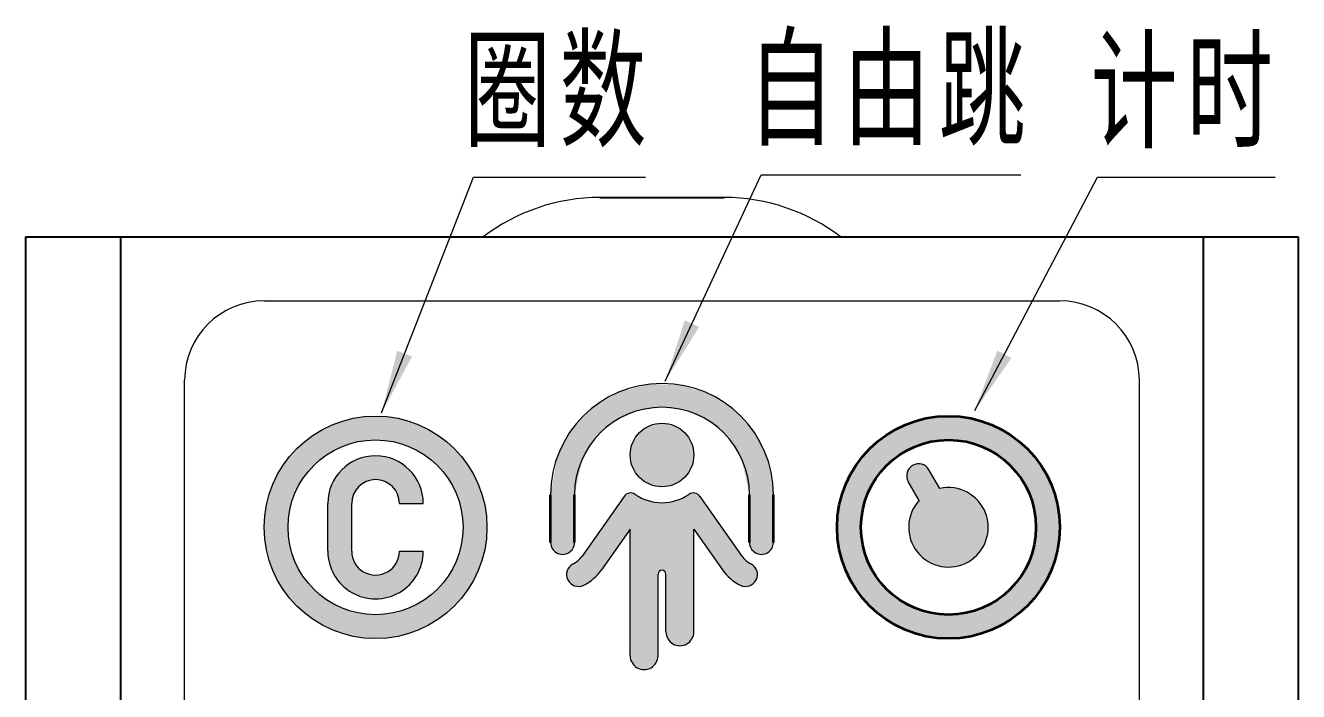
# Model space of a CAD drawing. Header units: millimetres. Extents: x -13 to 383, y -156 to 81.
# Drawn here: x 292.15 to 308.15, y 42.93 to 51.31 of the extents above; entities that cross this region are included whole.
import ezdxf

# ---------------------------------------------------------------- set-up
doc = ezdxf.new("R2010")
doc.units = ezdxf.units.MM
doc.header["$LTSCALE"] = 0.5
doc.layers.get('0').update_dxf_attribs({"lineweight": 18})
doc.layers.add('尺寸线层', color=3, linetype='Continuous', lineweight=18)
doc.layers.add('粗实线层', color=7, linetype='Continuous', lineweight=35)
doc.styles.add('标准', font='', dxfattribs={"width": 0.667})
doc.styles.get('标准').set_extended_font_data('宋体')

# ---------------------------------------------------------------- blocks, each defined once
blk = doc.blocks.new('*X38')
at = {"layer": '尺寸线层', "linetype": 'Continuous', "ltscale": 0.5}
blk.add_hatch(color=0, dxfattribs=at).paths.add_polyline_path([(-2.237005995876302, -2.967138428418984), (-2.039915134949013, -2.185374274380862), (-1.853545215829683, -2.257943229502601)], flags=0)
at = {"layer": '尺寸线层', "color": 0, "linetype": 'Continuous', "ltscale": 0.5}
for p, q in [((-2.237005995876302, -2.967138428418984), (-1.08165787709504, 0)), ((-1.08165787709504, 0), (1.081657877094983, 0))]:
    blk.add_line(p, q, dxfattribs=at)
at = {"layer": '尺寸线层', "color": 0, "linetype": 'Continuous', "ltscale": 0.5, "insert": (0, 1.041061452513965), "char_height": 1.2, "width": 4.326631508379933, "attachment_point": 5, "line_spacing_factor": 1.150569886022795, "style": '标准'}
blk.add_mtext('\\T1.1;圈数', dxfattribs=at)
blk = doc.blocks.new('*X39')
at = {"layer": '尺寸线层', "linetype": 'Continuous', "ltscale": 0.5}
blk.add_hatch(color=0, dxfattribs=at).paths.add_polyline_path([(-2.837061490250164, -2.597049382918804), (-2.59085332635658, -1.82933749683643), (-2.409453728671508, -1.91356448752046)], flags=0)
at = {"layer": '尺寸线层', "color": 0, "linetype": 'Continuous', "ltscale": 0.5}
for p, q in [((-2.837061490250164, -2.597049382918804), (-1.631206256983319, 0)), ((-1.631206256983319, 0), (1.631206256983262, 0))]:
    blk.add_line(p, q, dxfattribs=at)
at = {"layer": '尺寸线层', "color": 0, "linetype": 'Continuous', "ltscale": 0.5, "insert": (0, 1.034357541899439), "char_height": 1.2, "width": 6.524825027932934, "attachment_point": 5, "line_spacing_factor": 1.150569886022795, "style": '标准'}
blk.add_mtext('\\T1.1;自由跳', dxfattribs=at)
blk = doc.blocks.new('*X40')
at = {"layer": '尺寸线层', "linetype": 'Continuous', "ltscale": 0.5}
blk.add_hatch(color=0, dxfattribs=at).paths.add_polyline_path([(-2.657411458706349, -2.936065317121439), (-2.374376991857559, -2.181153739136562), (-2.197261356256604, -2.274051810298879)], flags=0)
at = {"layer": '尺寸线层', "color": 0, "linetype": 'Continuous', "ltscale": 0.5}
for p, q in [((-2.657411458706349, -2.936065317121439), (-1.117429944134074, 0)), ((-1.117429944134074, 0), (1.117429944134074, 0))]:
    blk.add_line(p, q, dxfattribs=at)
at = {"layer": '尺寸线层', "color": 0, "linetype": 'Continuous', "ltscale": 0.5, "insert": (0, 1.03100558659218), "char_height": 1.2, "width": 4.469719776536294, "attachment_point": 5, "line_spacing_factor": 1.150569886022795, "style": '标准'}
blk.add_mtext('\\T1.1;计时', dxfattribs=at)

msp = doc.modelspace()

# ---------------------------------------------------------------- hatches: boundary and pattern name
at = {"linetype": 'Continuous', "ltscale": 0.5}
msp.add_hatch(color=8, dxfattribs=at).paths.add_polyline_path([(301.2534463500726, 45.41062296136099), (301.148380232382, 45.87975296883009), (300.9781308985155, 46.13853694525242), (300.7424834105989, 46.33959475677327), (300.4601248056948, 46.46698235574412), (300.1534463503574, 46.5105978021684), (299.8467678950202, 46.46698235574279), (299.5644092901166, 46.33959475677072), (299.3287618022009, 46.13853694524883), (299.1585124683347, 45.87975296882618), (299.053446350589, 45.41062063195064), (299.0534463506608, 45.41062685825486), (299.053446350724, 44.81060181786599), (299.0483361774014, 44.77177850103656), (299.0333518345125, 44.73560070025749), (299.0095144975664, 44.70453391464417), (298.9784486692109, 44.6806953301725), (298.9422714701853, 44.66570953450844), (298.9034483585958, 44.66059780216723), (298.8646251101727, 44.66570849516355), (298.8284475099716, 44.68069332231356), (298.7973810434386, 44.70453107510577), (298.7735428748046, 44.73559722255276), (298.7585575633962, 44.77177462216935), (298.7534463506608, 44.81059780218104), (298.7534463506572, 45.41062685826385), (298.8343961505584, 45.87975296882527), (299.0154071805185, 46.22599147880826), (299.2850494551294, 46.50872658894702), (299.62232305537, 46.70593870151406), (300.0009608897649, 46.80226880650321), (300.391474392873, 46.79021465150631), (300.7634501143048, 46.67071502210204), (301.0879183383914, 46.45307662861288), (301.3396092648373, 46.15424929333839), (301.498921037512, 45.79750588716286), (301.5534463499941, 45.41062982295466), (301.5534463499911, 44.81059780217917), (301.5483351373219, 44.77177462216935), (301.5333498259135, 44.73559722255276), (301.5095116572795, 44.70453107510578), (301.4784451907465, 44.68069332231357), (301.4422675905454, 44.66570849516356), (301.4034443421223, 44.66059780216724), (301.3646212305327, 44.66570953450844), (301.3284440315072, 44.6806953301725), (301.2973782031517, 44.70453391464417), (301.2735408662056, 44.73560070025749), (301.2585565233167, 44.77177850103657), (301.2534463499941, 44.81060181786384), (301.2534463499941, 45.41062982295466)], flags=0)
h = msp.add_hatch(color=8, dxfattribs=at)
edge = h.paths.add_edge_path(flags=0)
edge.add_arc((296.5534463513313, 45.00059780257942), 1.100000000010141, 1.48040363354028e-12, 42.90514796026653)
edge.add_arc((296.5534463513724, 45.00059780268384), 1.099999999908941, 42.90514795773989, 90.00000000161363)
edge.add_line((296.5534463513414, 46.10059780259274), (296.5534463513414, 46.40059780259034))
edge.add_arc((296.5534463513342, 45.00059780258309), 1.400000000007246, -4.6782133722444996e-11, 89.99999999970453, ccw=False)
edge.add_line((297.9534463513414, 45.00059780258195), (297.6534463513407, 45.00059780259218))
edge = h.paths.add_edge_path(flags=0)
edge.add_arc((296.5534463513523, 45.00059780254417), 1.099999999953333, 269.9999999994256, 324.4079649619407)
edge.add_arc((296.5534463513664, 45.00059780259487), 1.099999999971372, 324.4079649593657, 359.9999999998583)
edge.add_line((297.6534463513378, 45.00059780259215), (297.9534463513414, 45.00059780259218))
edge.add_arc((296.5534463513424, 45.00059780258933), 1.399999999999011, -89.9999999999605, 1.1692691259668209e-10, ccw=False)
edge.add_line((296.5534463513433, 43.60059780259036), (296.5534463513414, 43.90059780259082))
edge = h.paths.add_edge_path(flags=0)
edge.add_arc((296.5534463513905, 45.0005978025758), 1.400000000051079, 152.28072039005, 179.9999999999901, ccw=False)
edge.add_arc((296.5534463513388, 45.00059780258925), 1.399999999999034, 89.9999999998953, 152.2807203895528, ccw=False)
edge.add_line((296.5534463513413, 46.40059780258827), (296.5534463513414, 46.1005978025922))
edge.add_arc((296.5534463513487, 45.00059780258962), 1.100000000002588, 90.00000000037898, 179.9999999998657)
edge.add_line((295.4534463513461, 45.0005978025922), (295.1534463513409, 45.00059780259218))
edge = h.paths.add_edge_path(flags=0)
edge.add_arc((296.5534463513391, 45.00059780259038), 1.399999999997164, 199.4673019416947, 270.0000000000977, ccw=False)
edge.add_arc((296.5534463512842, 45.00059780258352), 1.399999999943075, 179.9999999996115, 199.4673019421788, ccw=False)
edge.add_line((295.1534463513411, 45.00059780259301), (295.4534463513414, 45.00059780259218))
edge.add_arc((296.5534463513317, 45.00059780257779), 1.099999999990303, 179.9999999992505, 270.0000000010274)
edge.add_line((296.5534463513515, 43.90059780258751), (296.5534463513414, 43.60059780259544))
edge = h.paths.add_edge_path(flags=0)
edge.add_line((296.5534463513414, 45.60059780258911), (296.5534463513414, 45.6409415712117))
edge.add_line((296.5534463513414, 45.6409415712117), (296.5534463513414, 45.90059780258522))
edge.add_arc((296.553446351363, 45.30059780260678), 0.5999999999784436, -2.9382363209151663e-10, 90.00000000206268, ccw=False)
edge.add_line((297.1534463513414, 45.3005978026037), (296.8534463513413, 45.30059780260021))
edge.add_arc((296.5534463512931, 45.30059780257002), 0.3000000000482146, 5.766048784796394e-09, 89.99999998500746)
edge = h.paths.add_edge_path(flags=0)
edge.add_arc((296.5534463513379, 45.30059780258745), 0.5999999999840744, 145.442040884728, 179.9995411834415, ccw=False)
edge.add_arc((296.5534463513998, 45.30059780250125), 0.6000000000839564, 90.00000000557469, 145.4420408813018, ccw=False)
edge.add_line((296.5534463513414, 45.90059780258522), (296.5534463513414, 45.60059780258911))
edge.add_arc((296.5534463513393, 45.30059780261195), 0.2999999999771603, 89.99999999959832, 179.9995411872921)
edge.add_line((296.2534463513717, 45.30060020494967), (296.2534463513414, 45.00059780259218))
edge.add_line((296.2534463513414, 45.00059780259218), (295.9534463513414, 45.00059780259218))
edge.add_line((295.9534463513414, 45.00059780259218), (295.9534463513414, 45.30060260729903))
edge = h.paths.add_edge_path(flags=0)
edge.add_arc((296.5534463513662, 44.70059780262432), 0.6000000000306684, 201.5961435173341, 269.99999999762787, ccw=False)
edge.add_arc((296.5534463513218, 44.70059780258327), 0.5999999999742877, 179.999740413745, 201.5961435152499, ccw=False)
edge.add_line((295.9534463513536, 44.70060052096418), (295.9534463513414, 45.00059780259218))
edge.add_line((295.9534463513414, 45.00059780259218), (296.2534463513414, 45.00059780259218))
edge.add_line((296.2534463513414, 45.00059780259218), (296.2534463513414, 44.700600520948))
edge.add_arc((296.5534463513704, 44.70059780262413), 0.300000000041317, 179.9994808383831, 269.9999999949301)
edge.add_line((296.5534463513438, 44.4005978025828), (296.5534463513414, 44.10059780259505))
edge = h.paths.add_edge_path(flags=0)
edge.add_arc((296.5534463512819, 44.70059780267423), 0.300000000059029, 270.0000000113448, 328.7293883228642)
edge.add_arc((296.5534463515374, 44.70059780252427), 0.2999999997627468, 328.7293883220074, 360.0000000115321)
edge.add_line((296.8534463513002, 44.70059780258465), (297.1534463513411, 44.70059780257301))
edge.add_arc((296.5534463513577, 44.70059780257656), 0.5999999999834245, 269.99999999769847, 359.99999999966144, ccw=False)
edge.add_line((296.5534463513336, 44.10059780259314), (296.5534463513414, 44.40059780261518))
h = msp.add_hatch(color=8, dxfattribs=at)
edge = h.paths.add_edge_path(flags=0)
edge.add_arc((303.753446349351, 45.00059780258143), 1.099999999692898, 359.9999999999978, 396.0706217218066)
edge.add_arc((303.7534463493754, 45.00059780258913), 1.099999999668654, 36.07062172223056, 89.99999999990526)
edge.add_line((303.7534463493772, 46.10059780225779), (303.7534463493772, 46.40059780225783))
edge.add_arc((303.7534463493791, 45.00059780259311), 1.399999999664729, 9.600853445590474e-11, 90.00000000007913, ccw=False)
edge.add_line((305.1534463490439, 45.00059780259545), (304.8534463490401, 45.00059780259218))
edge = h.paths.add_edge_path(flags=0)
edge.add_arc((303.7534463490506, 45.00059780265956), 0.4999999996675228, 165.3144993273581, 180.0000000000049, ccw=False)
edge.add_arc((303.7534463491761, 45.0005978026987), 0.4999999997790123, 137.4576031171731, 165.3144993353424, ccw=False)
edge.add_line((303.3850577384557, 45.33866559363785), (303.2485425388532, 45.57511685535485))
edge.add_arc((303.3784463493876, 45.65011685542272), 0.1500000000051411, 29.99999998999732, 210.0000000288029, ccw=False)
edge.add_line((303.5083501599729, 45.72511685540266), (303.6448653595936, 45.48866559363353))
edge.add_arc((303.7534463492298, 45.00059780339582), 0.4999999991778849, 89.9999999830772, 102.54239687957829, ccw=False)
edge.add_line((303.7534463493774, 45.50059780257369), (303.7534463493772, 45.00059780259218))
edge.add_line((303.7534463493772, 45.00059780259218), (303.2534463493727, 45.00059780259218))
edge = h.paths.add_edge_path(flags=0)
edge.add_line((303.7534463493772, 45.00059780259218), (303.7534463493772, 45.2738585204778))
edge.add_line((303.7534463493772, 45.2738585204778), (303.7534463493772, 45.50059780257732))
edge.add_arc((303.7534463493197, 45.00059780253922), 0.5000000000380993, 1.1781935427279677e-09, 89.99999999341458, ccw=False)
edge.add_line((304.2534463493578, 45.0005978025495), (303.7534463493772, 45.00059780259218))
edge = h.paths.add_edge_path(flags=0)
edge.add_line((303.7534463493772, 44.50059780259107), (303.7534463493772, 44.81806786693778))
edge.add_line((303.7534463493772, 44.81806786693778), (303.7534463493772, 45.00059780259218))
edge.add_line((303.7534463493772, 45.00059780259218), (304.2534463493614, 45.00059780259218))
edge.add_arc((303.7534463493761, 45.00059780257634), 0.4999999999852776, -90.00000000186287, 1.8148966773878783e-09, ccw=False)
edge = h.paths.add_edge_path(flags=0)
edge.add_arc((303.7534463493242, 45.00059780254207), 0.4999999999386517, 193.5818360926994, 270.00000000607736, ccw=False)
edge.add_arc((303.7534463501088, 45.00059780263743), 0.5000000007237296, 179.999999999711, 193.5818360822076, ccw=False)
edge.add_line((303.2534463493851, 45.00059780263995), (303.7534463493772, 45.00059780259218))
edge.add_line((303.7534463493772, 45.00059780259218), (303.7534463493772, 44.50059780259988))
edge = h.paths.add_edge_path(flags=0)
edge.add_arc((303.7534463493102, 45.00059780260217), 1.399999999600425, 159.0245066938697, 180.0000000000084, ccw=False)
edge.add_arc((303.753446349359, 45.00059780261217), 1.399999999642441, 89.99999999925558, 159.0245066949671, ccw=False)
edge.add_line((303.7534463493772, 46.40059780225461), (303.7534463493772, 46.10059780225887))
edge.add_arc((303.7534463493677, 45.00059780259328), 1.099999999665592, 89.99999999950259, 180.000000000057)
edge.add_line((302.6534463497021, 45.00059780259219), (302.3534463497096, 45.00059780259218))
edge = h.paths.add_edge_path(flags=0)
edge.add_arc((303.7534463493729, 45.0005978025918), 1.399999999662306, 192.2260821755326, 270.00000000017445, ccw=False)
edge.add_arc((303.7534463497136, 45.0005978026165), 1.40000000000049, 180.0000000010942, 192.2260821735684, ccw=False)
edge.add_line((302.3534463497131, 45.00059780258977), (302.6534463497105, 45.00059780259218))
edge.add_arc((303.7534463493894, 45.00059780259756), 1.099999999678857, 180.0000000002802, 269.9999999990052)
edge.add_line((303.7534463493703, 43.90059780291871), (303.7534463493772, 43.60059780292588))
edge = h.paths.add_edge_path(flags=0)
edge.add_arc((303.753446349374, 45.00059780257698), 1.099999999662138, 270.0000000001599, 336.2522546712477)
edge.add_arc((303.7534463493292, 45.00059780260739), 1.099999999715409, 336.2522546707373, 359.9999999992077)
edge.add_line((304.8534463490446, 45.00059780259218), (305.1534463490439, 45.00059780259218))
edge.add_arc((303.7534463493805, 45.00059780258969), 1.399999999663407, -90.00000000046748, 1.020907802740112e-10, ccw=False)
edge.add_line((303.753446349369, 43.60059780292626), (303.7534463493772, 43.90059780291483))
h = msp.add_hatch(color=8, dxfattribs=at)
edge = h.paths.add_edge_path(flags=0)
edge.add_arc((300.153446350355, 45.91059780218277), 0.3999999999955435, -181.80780243932145, 3.0127011996228248e-12, ccw=False)
edge.add_arc((300.1534463503591, 45.91059780217681), 0.3999999999998862, -4.590106073010247e-10, 178.1921975598437, ccw=False)
h = msp.add_hatch(color=8, dxfattribs=at)
edge = h.paths.add_edge_path(flags=0)
edge.add_line((299.7534463503591, 43.38559796676662), (299.7534463503591, 44.97740560221817))
edge.add_line((299.7534463503591, 44.97740560221817), (299.3946054684907, 44.46597812624827))
edge.add_arc((298.9034463506242, 44.81059780230312), 0.6000000001562554, 296.3877999630791, 324.9447462683384, ccw=False)
edge.add_arc((299.1034463507132, 44.40748491475007), 0.1499999999929666, 116.3878892123517, 296.3877999615805, ccw=False)
edge.add_arc((298.9034463506798, 44.8105978022065), 0.3000000000593211, 296.387755337892, 324.9447462726807)
edge.add_line((299.1490259096107, 44.63828796420849), (299.3873017620805, 44.9778836566847))
edge.add_line((299.3873017620805, 44.9778836566847), (299.6765213016619, 45.39008534981329))
edge.add_arc((299.7584545217505, 45.33253405802807), 0.1001259393975237, 55.716585159916576, 144.9151406827356, ccw=False)
edge.add_arc((300.153446350353, 45.91059780218908), 0.6000000000125324, 235.6448927974533, 304.3551072113175)
edge.add_arc((300.5484381789859, 45.33253405809374), 0.1001259393604798, 35.08485922234081, 124.28341482309739, ccw=False)
edge.add_line((300.6303713991396, 45.39008534972192), (301.1578667911108, 44.63828796421072))
edge.add_arc((301.4034463504918, 44.81059780266795), 0.3000000006915266, 215.0552537497411, 243.6121999994555)
edge.add_arc((301.2034463500141, 44.40748491474), 0.1499999999803215, -116.3876214706874, 63.61220004101608, ccw=False)
edge.add_arc((301.4034463500515, 44.81059780225086), 0.6000000000822568, 215.0552537251444, 243.6122446622687, ccw=False)
edge.add_line((300.9122872322064, 44.46597812629438), (300.5534463502438, 44.97740560217719))
edge.add_line((300.5534463502438, 44.97740560217719), (300.553446350359, 43.68560016036685))
edge.add_arc((300.3784463503663, 43.68559780217872), 0.1750000000085105, -179.9999832764455, 0.0007720812968727842, ccw=False)
edge.add_line((300.2034463503579, 43.68559775109953), (300.2034463503589, 44.41059780216969))
edge.add_arc((300.1534463503453, 44.41059780222924), 0.0500000000135401, 359.99999993176, 540.0000000154376)
edge.add_line((300.1034463503318, 44.41059780221577), (300.1034463503589, 43.38559780217119))
edge.add_arc((299.9284463503515, 43.38559780217118), 0.1750000000073442, -179.99994611072168, 4.604316927725449e-12, ccw=False)

# ---------------------------------------------------------------- linework, layer by layer
at = {"color": 4, "linetype": 'Continuous', "lineweight": 25}
for p, q in [((299.3704133798561, 49.15000088476458), (300.9364793208621, 49.15000088476458)), ((292.1534459703799, 48.64999987148562), (292.1534459703799, 20.64999900721827)), ((293.3534462602075, 20.64999900721827), (293.3534462602075, 48.64999987148562)), ((306.9534464405111, 48.64999987148562), (306.9534464405111, 20.64999900721827)), ((308.1534467303387, 20.64999900721827), (308.1534467303387, 48.64999987148562))]:
    msp.add_line(p, q, dxfattribs=at)
at = {"ltscale": 0.5}
for p, q in [((299.3704133798561, 49.15000088476458), (300.9364793208621, 49.15000088476458)), ((292.1534459703799, 20.64999900721827), (292.1534459703799, 48.64999987148562)), ((293.3534462602075, 20.64999900721827), (293.3534462602075, 48.64999987148562)), ((306.9534464405111, 20.64999900721827), (306.9534464405111, 48.64999987148562)), ((308.1534467303387, 48.64999987148562), (308.1534467303387, 20.64999900721827))]:
    msp.add_line(p, q, dxfattribs=at)
at = {"color": 4, "ltscale": 0.5}
msp.add_line((292.1534459703799, 48.64999987148563), (308.1534467303387, 48.64999987148563), dxfattribs=at)
at = {"color": 0, "linetype": 'Continuous', "lineweight": 25}
msp.add_line((308.1534467303387, 48.64999987148562), (292.1534459703799, 48.64999987148562), dxfattribs=at)
at = {"color": 8, "ltscale": 0.5}
for p, q in [((295.1534462599681, 47.84999987148561), (305.1534464405008, 47.84999987148561)), ((294.1534462602075, 22.44999900714126), (294.1534462602075, 46.84999987128461)), ((306.1534464405111, 22.44999900738389), (306.1534464405111, 46.84999987143186))]:
    msp.add_line(p, q, dxfattribs=at)
at = {"color": 8, "linetype": 'Continuous', "ltscale": 0.5}
for p, q in [((303.6448653595936, 45.48866559363353), (303.5083501599046, 45.72511685550023)), ((303.3850577384557, 45.3386655936379), (303.2485425388532, 45.57511685535485)), ((295.9534463513414, 44.700600520948), (295.9534463513414, 45.30060260729903)), ((296.2534463513414, 44.700600520948), (296.2534463513414, 45.30060260729903)), ((296.8534463513413, 45.30059780260021), (297.1534463513414, 45.30059780260021)), ((299.6765213016619, 45.39008534981329), (299.1490259096073, 44.63828796421072)), ((300.6303713991267, 45.39008534971285), (301.1578667911108, 44.63828796421072)), ((299.7534463504743, 44.97740560217719), (299.3946054684907, 44.46597812624827)), ((299.7534463503591, 43.38559796676662), (299.7534463503591, 44.97740560221817)), ((300.5534463502438, 44.97740560217719), (300.9122872322274, 44.46597812624827)), ((300.553446350359, 43.68560016036685), (300.553446350359, 44.97740560221817)), ((296.8534463513411, 44.70059780258035), (297.1534463513411, 44.70059780257301)), ((300.1034463503589, 43.38559780217119), (300.1034463503589, 44.41059780216969)), ((300.2034463503589, 43.68559785330092), (300.2034463503589, 44.41059780216969))]:
    msp.add_line(p, q, dxfattribs=at)
for centre, radius in [((296.5534463513414, 45.00059780259218), 1.4), ((300.1534463503589, 45.91059780216969), 0.3999999999999999), ((296.5534463513414, 45.00059780259218), 1.1)]:
    msp.add_circle(centre, radius, dxfattribs=at)
at = {"ltscale": 0.5}
for centre, start, end in [((299.3704207029372, 46.74799404906113), 90.00017467961794, 127.642175153571), ((300.9364719977815, 46.74799404906113), 52.35782484642935, 89.99982532038206)]:
    msp.add_arc(centre, 2.402006835690674, start, end, dxfattribs=at)
at = {"color": 8, "linetype": 'Continuous', "ltscale": 0.5}
for centre, radius, start, end in [((295.1534462604099, 46.84999987128458), 1.000000000202306, 90.00000002531253, 179.9999999999996), ((305.1534464404775, 46.84999987144772), 1.000000000037907, 0, 89.99999999956684), ((300.153446350359, 45.41059780216847), 1.400000000001232, 0.001310468291807803, 179.998810863273), ((300.153446350359, 45.41059780216847), 1.100000000001232, 0.001310468291913208, 179.9988108632727), ((296.5534463513525, 45.30059780260021), 0.5999999999888813, 0, 179.9995411858238), ((303.3784463493943, 45.65011685544718), 0.1499999999873114, 29.99999998318277, 209.9999999831687), ((296.5534463513525, 45.30059780260021), 0.2999999999888814, 0, 179.9995411858237), ((303.7534463493763, 45.00059780258937), 0.5000000000004441, 137.457603123454, 102.5423968759121), ((299.758454521773, 45.33253405813423), 0.100125939297085, 55.71658513634238, 144.9151407398416), ((300.153446350348, 45.91059780220519), 0.6000000000286152, 235.6448927987212, 304.3551072108393), ((300.5484381790072, 45.33253405812701), 0.1001259393239358, 35.08485921376743, 124.2834148438775), ((298.9034463507523, 44.81059780217916), 0.1500000000253648, 180, 0.001533879382715102), ((301.4034463499657, 44.81059780217916), 0.1500000000253648, 179.9984661213284, 7.165153585188367e-10), ((296.5534463513443, 44.70059780258771), 0.5999999999968126, 179.9997404163044, 0), ((296.5534463513443, 44.70059780258771), 0.2999999999968127, 179.9997404163038, 0), ((299.1034463507078, 44.40748491475179), 0.1499999999890419, 116.3878892108238, 296.3876214673465), ((298.9034463506792, 44.81059780220676), 0.3000000000598022, 296.3877999622147, 324.9447462726968), ((301.2034463500103, 44.40748491475179), 0.1499999999890419, 243.6123785326522, 63.61211078917746), ((301.403446350408, 44.81059780254142), 0.300000000540952, 215.0552537391501, 243.6122000030504), ((298.9034463506087, 44.81059780232661), 0.6000000001841953, 296.3877999634141, 324.9447462721074), ((300.1534463503588, 44.41059780221576), 0.05000000002701198, 8.142219980147852e-12, 179.9999999999919), ((301.4034463501487, 44.81059780233898), 0.6000000002123949, 215.0552537267064, 243.6122000337454), ((300.3784463503882, 43.68559780220059), 0.1750000000303732, 179.9999832695246, 0.000772074129261768), ((299.9284463503515, 43.38559780217119), 0.1750000000073441, 179.999946110717, 0)]:
    msp.add_arc(centre, radius, start, end, dxfattribs=at)
at = {"layer": '粗实线层', "color": 8, "linetype": 'Continuous'}
for p, q in [((298.7534463506608, 44.81059780218104), (298.7534463506608, 45.41062685825486)), ((299.0534463506608, 44.81060181786415), (299.0534463506608, 45.41062685825486)), ((301.2534463499941, 44.81060181786384), (301.2534463499941, 45.41062982295466)), ((301.5534463499941, 44.81059780217316), (301.5534463499941, 45.41062982295466))]:
    msp.add_line(p, q, dxfattribs=at)
for radius in [1.399999999666666, 1.099999999666666]:
    msp.add_circle((303.7534463493772, 45.00059780259218), radius, dxfattribs=at)

# ---------------------------------------------------------------- block references
at = {"layer": '尺寸线层', "color": 8, "linetype": 'Continuous', "ltscale": 0.5}
for name, p in [('*X38', (298.8659727423932, 49.40678559485179)), ('*X39', (303.030326142851, 49.4344533838789)), ('*X40', (306.7421757905047, 49.40457217172962))]:
    msp.add_blockref(name, p, dxfattribs=at)

doc.saveas('drawing.dxf')
